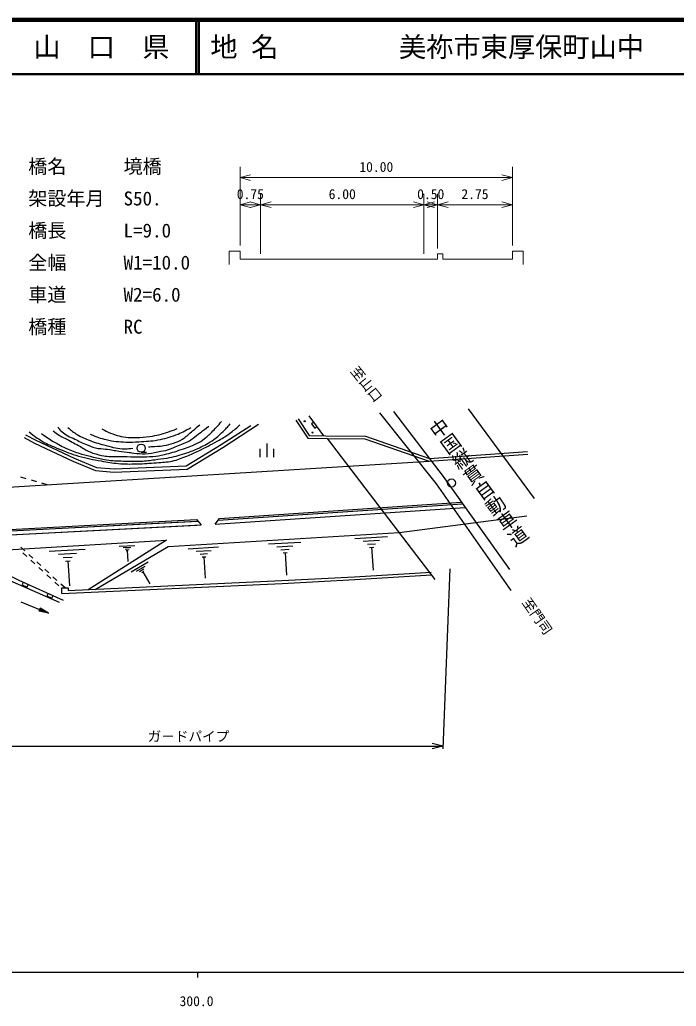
# Model space of a CAD drawing. Units: millimetres, scale not verified, with parts at other scales. Extents: x 40000 to 680000, y 20000 to 380000.
# Drawn here: x 335382 to 455938, y 198715 to 380000 of the extents above; entities that cross this region are included whole.
import ezdxf
from ezdxf.enums import TextEntityAlignment as Align

# ---------------------------------------------------------------- set-up
doc = ezdxf.new("R2010")
doc.units = ezdxf.units.MM
doc.header["$LTSCALE"] = 1000
for name, color, linetype, lineweight in [('S-BGD', 7, 'Continuous', 25), ('S-STR-HTXT', 7, 'Continuous', 13), ('S-STR-STRC', 7, 'Continuous', 25), ('S-TTL', 2, 'Continuous', 140), ('S-TTL-BAND', 7, 'Continuous', 25), ('S-TTL-LINE', 7, 'Continuous', 50)]:
    doc.layers.add(name, color=color, linetype=linetype, lineweight=lineweight)
doc.layers.add('S-TTL-TXT', color=7, linetype='Continuous')
doc.styles.add('@ＭＳ ゴシック', font='')
doc.styles.add('ＭＳ ゴシック', font='')
doc.styles.get('@ＭＳ ゴシック').set_extended_font_data('@MS Gothic')
doc.styles.get('ＭＳ ゴシック').set_extended_font_data('MS Gothic')

msp = doc.modelspace()

# ---------------------------------------------------------------- linework, layer by layer
at = {"layer": 'S-BGD'}
for p, q in [((417739, 308525), (429836, 292024)), ((386096, 306388), (388254, 303098)), ((386514, 306662), (388526, 303595)), ((388453, 307238), (391179, 303564)), ((401473, 307745), (411849, 294745)), ((404033, 308038), (413155, 296035)), ((372351, 301919), (377787, 305449)), ((372671, 301412), (379228, 305670)), ((389346, 306034), (388945, 305736)), ((388945, 305736), (389541, 304933)), ((389541, 304933), (389942, 305231)), ((336176, 303217), (338091, 302207)), ((336456, 303747), (338359, 302744)), ((388254, 303098), (391813, 303056)), ((388526, 303595), (391619, 303558)), ((391619, 303558), (398865, 303474)), ((391813, 303056), (411624, 277148)), ((391813, 303056), (398778, 302975)), ((398778, 302975), (410541, 298880)), ((398865, 303474), (410609, 299386)), ((338091, 302207), (345159, 298868)), ((338359, 302744), (345401, 299417)), ((365942, 297998), (372351, 301919)), ((366122, 297405), (372671, 301412)), ((379548, 299647), (379548, 301147)), ((380798, 299647), (380798, 302147)), ((382048, 299647), (382048, 301147)), ((345401, 299417), (349459, 297747)), ((357679, 300526), (358679, 300526)), ((410541, 298880), (428670, 300138)), ((410609, 299386), (428635, 300637)), ((317531, 293129), (410541, 298880)), ((345159, 298868), (349315, 297158)), ((349459, 297747), (352700, 297457)), ((352685, 296856), (366122, 297405)), ((352700, 297457), (365942, 297998)), ((336573, 295642), (335612, 295917)), ((349315, 297158), (352685, 296856)), ((413155, 296035), (425290, 278978)), ((338497, 295093), (337535, 295368)), ((340420, 294544), (339458, 294819)), ((411849, 294745), (425567, 275108)), ((371260, 287293), (417185, 290370)), ((371808, 288031), (416709, 291040)), ((372042, 288347), (416504, 291327)), ((371260, 287293), (372042, 288347)), ((405047, 285750), (428480, 288836)), ((315837, 285429), (367839, 288139)), ((315853, 285129), (368092, 287852)), ((315853, 285129), (367855, 287839)), ((315890, 284430), (368682, 287181)), ((315890, 284430), (367891, 287140)), ((367839, 288139), (368682, 287181)), ((362629, 283192), (405047, 285750)), ((396887, 284677), (402905, 285040)), ((336311, 282380), (335573, 283055)), ((349205, 275329), (362629, 283192)), ((353635, 283241), (356494, 283414)), ((354367, 282998), (355797, 283085)), ((366332, 282799), (371891, 283135)), ((381054, 283663), (386977, 284020)), ((382570, 283160), (385532, 283339)), ((398427, 284166), (401437, 284348)), ((399216, 283610), (400721, 283701)), ((399629, 283031), (400381, 283076)), ((400005, 283053), (400259, 278840)), ((335928, 282053), (336666, 281378)), ((337787, 281031), (337049, 281706)), ((340801, 282335), (347390, 282734)), ((342488, 281775), (345782, 281975)), ((343351, 281166), (344999, 281266)), ((354742, 282734), (355457, 282777)), ((354938, 282459), (355295, 282480)), ((355117, 282469), (355238, 280468)), ((367755, 282327), (370535, 282495)), ((368484, 281813), (369873, 281897)), ((368865, 281278), (369559, 281320)), ((369212, 281299), (369447, 277408)), ((383346, 282612), (384827, 282702)), ((383752, 282043), (384493, 282087)), ((384123, 282065), (384373, 277919)), ((337404, 280704), (338142, 280029)), ((339264, 279682), (338525, 280357)), ((338881, 279355), (339619, 278680)), ((343803, 280532), (344627, 280582)), ((344215, 280557), (344494, 275945)), ((355852, 278547), (358986, 280383)), ((356819, 278692), (358386, 279610)), ((340740, 278333), (340002, 279007)), ((340357, 278006), (341095, 277331)), ((342216, 276984), (341478, 277658)), ((357395, 278608), (358178, 279067)), ((357774, 278410), (358166, 278639)), ((357970, 278525), (359255, 276331)), ((383527, 276931), (396875, 277610)), ((396875, 277610), (410959, 278477)), ((396903, 277110), (410990, 277978)), ((333553, 276937), (342636, 272984)), ((336013, 276619), (335810, 276162)), ((335810, 276162), (336723, 275755)), ((336723, 275755), (336927, 276212)), ((341833, 276656), (342572, 275982)), ((343693, 275634), (342955, 276309)), ((343123, 274545), (343107, 275634)), ((343107, 275634), (344298, 275634)), ((343123, 274545), (383552, 276432)), ((344298, 275634), (344303, 275100)), ((344303, 275100), (383527, 276931)), ((383552, 276432), (396903, 277110)), ((340581, 274585), (340378, 274128)), ((340378, 274128), (341291, 273722)), ((341291, 273722), (341494, 274179)), ((335605, 273042), (340652, 270923)), ((338931, 271334), (339153, 271864)), ((340652, 270923), (338931, 271334)), ((340652, 270923), (338941, 271360)), ((340652, 270923), (338955, 271393)), ((340652, 270923), (338969, 271426)), ((340652, 270923), (338980, 271452)), ((340652, 270923), (338995, 271488)), ((340652, 270923), (339010, 271523)), ((340652, 270923), (339024, 271555)), ((340652, 270923), (339051, 271620)), ((340652, 270923), (339070, 271667)), ((340652, 270923), (339090, 271715)), ((340652, 270923), (339105, 271749)), ((340652, 270923), (339120, 271786)), ((340652, 270923), (339137, 271825)), ((340652, 270923), (339153, 271864))]:
    msp.add_line(p, q, dxfattribs=at)
for points in [[(293805, 280187), (362343, 284338), (347928, 275269)], [(325951, 282134), (328545, 280331), (335189, 276986), (343355, 273350)]]:
    msp.add_lwpolyline(points, dxfattribs=at)
for centre, radius in [((387706, 306220), 100), ((389133, 304134), 100), ((357679, 301276), 750), ((414653, 294876), 750)]:
    msp.add_circle(centre, radius, dxfattribs=at)
for points, knots in [([(337122, 304250), (338170, 303415), (338517, 303153), (339492, 302573), (340612, 301908), (341314, 301671), (342515, 301168), (343921, 300579), (344713, 300242), (346178, 299822), (347784, 299362), (348716, 299223), (350360, 298923), (351566, 298703), (352241, 298545), (353463, 298446), (354787, 298338), (355534, 298353), (356862, 298383), (358294, 298416), (359096, 298483), (360524, 298603), (361638, 298697), (362276, 298682), (363371, 298909), (364451, 299131), (365019, 299409), (366043, 299816), (366930, 300169), (367418, 300390), (368276, 300809), (369616, 301463), (370371, 301827), (371663, 302572), (372544, 303079), (373049, 303351), (373872, 303947), (374659, 304517), (374924, 304754), (375788, 305534)], [0, 0, 0, 0, 1, 1, 1, 2, 2, 2, 3, 3, 3, 4, 4, 4, 5, 5, 5, 6, 6, 6, 7, 7, 7, 8, 8, 8, 9, 9, 9, 10, 10, 10, 11, 11, 11, 12, 12, 12, 13, 13, 13, 13]), ([(339351, 303966), (340347, 303248), (340646, 303043), (341520, 302520), (342549, 301903), (343151, 301595), (344249, 301112), (345207, 300690), (345765, 300498), (346766, 300188), (347584, 299934), (348058, 299843), (348892, 299646), (349834, 299425), (350356, 299264), (351312, 299124), (352515, 298948), (353202, 298952), (354417, 298906), (355671, 298858), (356377, 298825), (357630, 298887), (358622, 298935), (359172, 299038), (360158, 299157), (361050, 299265), (361557, 299286), (362438, 299462), (363734, 299722), (364465, 299871), (365719, 300290), (366620, 300591), (367125, 300771), (367984, 301178), (369071, 301694), (369699, 301966), (370697, 302640), (371552, 303217), (371982, 303616), (372721, 304335), (373265, 304864), (373452, 305063), (374051, 305753)], [0, 0, 0, 0, 1, 1, 1, 2, 2, 2, 3, 3, 3, 4, 4, 4, 5, 5, 5, 6, 6, 6, 7, 7, 7, 8, 8, 8, 9, 9, 9, 10, 10, 10, 11, 11, 11, 12, 12, 12, 13, 13, 13, 14, 14, 14, 14]), ([(341489, 304473), (342014, 304066), (342175, 303946), (342643, 303650), (343166, 303321), (343491, 303193), (344035, 302900), (345008, 302376), (345555, 302088), (346524, 301558), (347224, 301175), (347579, 300888), (348310, 300567), (348697, 300397), (348930, 300342), (349337, 300226), (349913, 300061), (350229, 299924), (350823, 299844), (351303, 299779), (351576, 299774), (352061, 299755), (353246, 299708), (353911, 299722), (355098, 299711), (356072, 299701), (356618, 299684), (357592, 299695), (358454, 299703), (358940, 299677), (359798, 299760), (360639, 299842), (361111, 299906), (361934, 300095), (363163, 300377), (363831, 300620), (365025, 301024), (366144, 301404), (366797, 301569), (367853, 302101), (368459, 302406), (368786, 302612), (369323, 303028), (369965, 303526), (370288, 303852), (370861, 304428), (371511, 305081), (371716, 305338), (372421, 306197)], [0, 0, 0, 0, 1, 1, 1, 2, 2, 2, 3, 3, 3, 4, 4, 4, 5, 5, 5, 6, 6, 6, 7, 7, 7, 8, 8, 8, 9, 9, 9, 10, 10, 10, 11, 11, 11, 12, 12, 12, 13, 13, 13, 14, 14, 14, 15, 15, 15, 16, 16, 16, 16]), ([(342353, 305175), (342596, 304843), (342685, 304737), (342931, 304486), (343273, 304137), (343509, 303986), (343914, 303714), (344370, 303409), (344676, 303325), (345169, 303085), (346064, 302651), (346558, 302387), (347475, 302000), (348170, 301707), (348552, 301507), (349284, 301325), (349653, 301233), (349869, 301230), (350246, 301185), (350896, 301108), (351263, 301095), (351912, 301012), (352353, 300955), (352594, 300881), (353034, 300814), (353853, 300690), (354314, 300631), (355136, 300525), (355591, 300467), (355845, 300423), (356302, 300380), (357136, 300303), (357604, 300206), (358441, 300233), (359342, 300263), (359833, 300436), (360718, 300601), (361493, 300746), (361945, 300766), (362694, 301010), (363690, 301336), (364211, 301623), (365176, 302033), (365724, 302266), (366061, 302340), (366573, 302646), (366943, 302868), (367110, 303052), (367454, 303311), (368489, 304093), (368812, 304337), (370104, 305313)], [0, 0, 0, 0, 1, 1, 1, 2, 2, 2, 3, 3, 3, 4, 4, 4, 5, 5, 5, 6, 6, 6, 7, 7, 7, 8, 8, 8, 9, 9, 9, 10, 10, 10, 11, 11, 11, 12, 12, 12, 13, 13, 13, 14, 14, 14, 15, 15, 15, 16, 16, 16, 17, 17, 17, 17]), ([(344207, 305082), (344958, 304425), (345223, 304210), (345949, 303760), (346808, 303227), (347360, 303047), (348302, 302679), (349423, 302241), (350073, 302038), (351245, 301764), (352578, 301453), (353326, 301114), (354694, 301151), (355274, 301166), (355515, 301169), (356174, 301285)], [0, 0, 0, 0, 1, 1, 1, 2, 2, 2, 3, 3, 3, 4, 4, 4, 5, 5, 5, 5]), ([(348334, 303834), (349644, 303290), (350092, 303124), (351268, 302838), (352677, 302496), (353504, 302443), (354953, 302398), (355839, 302371), (356338, 302408), (357223, 302465), (358607, 302555), (359397, 302524), (360758, 302787), (362075, 303041), (362816, 303223), (364063, 303714), (365185, 304156), (365594, 304378), (366829, 305082)], [0, 0, 0, 0, 1, 1, 1, 2, 2, 2, 3, 3, 3, 4, 4, 4, 5, 5, 5, 6, 6, 6, 6]), ([(350461, 304819), (351163, 304423), (351411, 304318), (352047, 304057), (353263, 303560), (354006, 303381), (355314, 303258), (355882, 303205), (356204, 303214), (356774, 303234), (357757, 303268), (358314, 303271), (359285, 303428), (360589, 303637), (361316, 303814), (362569, 304229), (363243, 304453), (363483, 304534), (364275, 304859)], [0, 0, 0, 0, 1, 1, 1, 2, 2, 2, 3, 3, 3, 4, 4, 4, 5, 5, 5, 6, 6, 6, 6]), ([(359009, 301525), (359248, 301538), (359310, 301543), (359503, 301556), (360426, 301617), (360953, 301591), (361862, 301760), (362565, 301892), (362965, 301964), (363641, 302199), (364292, 302426), (364658, 302575), (365244, 302938), (365948, 303375), (366265, 303730), (366902, 304258), (367513, 304765), (367709, 304937), (368442, 305585)], [0, 0, 0, 0, 1, 1, 1, 2, 2, 2, 3, 3, 3, 4, 4, 4, 5, 5, 5, 6, 6, 6, 6])]:
    msp.add_open_spline(points, degree=3, knots=knots, dxfattribs=at)
at = {"layer": 'S-STR-HTXT'}
for p, q in [((375854, 338492), (375854, 352992)), ((425854, 338492), (425854, 352992)), ((377786, 351510), (375854, 350992)), ((375854, 350992), (425854, 350992)), ((375854, 350992), (377786, 350475)), ((425854, 350992), (423922, 351510)), ((423922, 350475), (425854, 350992)), ((377786, 346510), (375854, 345992)), ((379604, 345992), (377672, 346510)), ((379604, 336992), (379604, 347992)), ((381536, 346510), (379604, 345992)), ((409604, 345992), (407672, 346510)), ((409604, 336992), (409604, 347992)), ((411536, 346510), (409604, 345992)), ((412104, 345992), (410172, 346510)), ((412104, 337992), (412104, 347992)), ((414036, 346510), (412104, 345992)), ((425854, 345992), (423922, 346510)), ((375854, 345992), (379604, 345992)), ((375854, 345992), (377786, 345475)), ((377672, 345475), (379604, 345992)), ((379604, 345992), (409604, 345992)), ((379604, 345992), (381536, 345475)), ((407672, 345475), (409604, 345992)), ((409604, 345992), (412104, 345992)), ((409604, 345992), (411536, 345475)), ((410172, 345475), (412104, 345992)), ((412104, 345992), (425854, 345992)), ((412104, 345992), (414036, 345475)), ((423922, 345475), (425854, 345992)), ((373854, 337492), (375854, 337492)), ((373854, 337492), (373854, 334992)), ((375854, 335992), (375854, 337492)), ((425854, 335992), (425854, 337492)), ((425854, 337492), (427854, 337492)), ((427854, 337492), (427854, 334992)), ((375854, 335992), (379604, 335992)), ((379604, 335992), (409604, 335992)), ((409604, 335992), (412104, 335992)), ((413104, 336992), (412104, 336992)), ((412104, 336992), (412104, 335992)), ((413104, 335992), (413104, 336992)), ((413104, 335992), (425854, 335992))]:
    msp.add_line(p, q, dxfattribs=at)
at = {"layer": 'S-STR-STRC'}
for p, q in [((414334, 279082), (413080, 246026)), ((413099, 246526), (411099, 247026)), ((319365, 246526), (413099, 246526)), ((413099, 246526), (411099, 246026))]:
    msp.add_line(p, q, dxfattribs=at)
at = {"layer": 'S-TTL'}
msp.add_line((680000, 380000), (40000, 380000), dxfattribs=at)
at = {"layer": 'S-TTL-BAND'}
for p, q in [((40000, 205000), (579000, 205000)), ((368000, 205000), (368000, 204000))]:
    msp.add_line(p, q, dxfattribs=at)
at = {"layer": 'S-TTL-LINE'}
for p, q in [((367750, 380000), (367750, 370000)), ((368250, 380000), (368250, 370000)), ((40000, 370000), (680000, 370000))]:
    msp.add_line(p, q, dxfattribs=at)

# ---------------------------------------------------------------- texts
at = {"layer": 'S-BGD'}
for s, height, rotation, style, p in [('至山口', 1833, 308.595, 'ＭＳ ゴシック', (399054, 313043)), ('中国縦貫自動車道', 2566, 306.073, '@ＭＳ ゴシック', (419636, 295008)), ('至門司', 1833, 304.939, 'ＭＳ ゴシック', (430437, 270378))]:
    msp.add_text(s, height=height, rotation=rotation, dxfattribs=dict(at, style=style)).set_placement(p, align=Align.MIDDLE_CENTER)
at = {"layer": 'S-STR-HTXT', "style": 'ＭＳ ゴシック'}
for s, p in [('橋名\u3000\u3000\u3000境橋', (336944, 350996)), ('架設年月\u3000S50.', (336944, 345105)), ('橋長\u3000\u3000\u3000L=9.0', (336944, 339214)), ('全幅\u3000\u3000\u3000W1=10.0', (336944, 333323)), ('車道\u3000\u3000\u3000W2=6.0', (336944, 327431)), ('橋種\u3000\u3000\u3000RC', (336944, 321540))]:
    msp.add_text(s, height=2566, dxfattribs=at).set_placement(p, align=Align.BOTTOM_LEFT)
for s, p in [('10.00', (400854, 351492)), ('0.75', (377729, 346492)), ('6.00', (394604, 346492)), ('0.50', (410854, 346492)), ('2.75', (418979, 346492))]:
    msp.add_text(s, height=1833, dxfattribs=at).set_placement(p, align=Align.BOTTOM_CENTER)
at = {"layer": 'S-STR-STRC', "style": 'ＭＳ ゴシック'}
msp.add_text('ガ－ドパイプ', height=1833, dxfattribs=at).set_placement((366365, 246842), align=Align.BOTTOM_CENTER)
at = {"layer": 'S-TTL-BAND', "style": 'ＭＳ ゴシック'}
msp.add_text('300.0', height=1833, dxfattribs=at).set_placement((367844, 198195), align=Align.BOTTOM_CENTER)
at = {"layer": 'S-TTL-TXT', "style": 'ＭＳ ゴシック'}
msp.add_text('山\u3000口\u3000県', height=3666, dxfattribs=at).set_placement((350375, 375000), align=Align.MIDDLE_CENTER)
for s, p in [('地 名', (370380, 375000)), ('美祢市東厚保町山中', (405024, 375000))]:
    msp.add_text(s, height=3666, dxfattribs=at).set_placement(p, align=Align.MIDDLE_LEFT)

doc.saveas('drawing.dxf')
